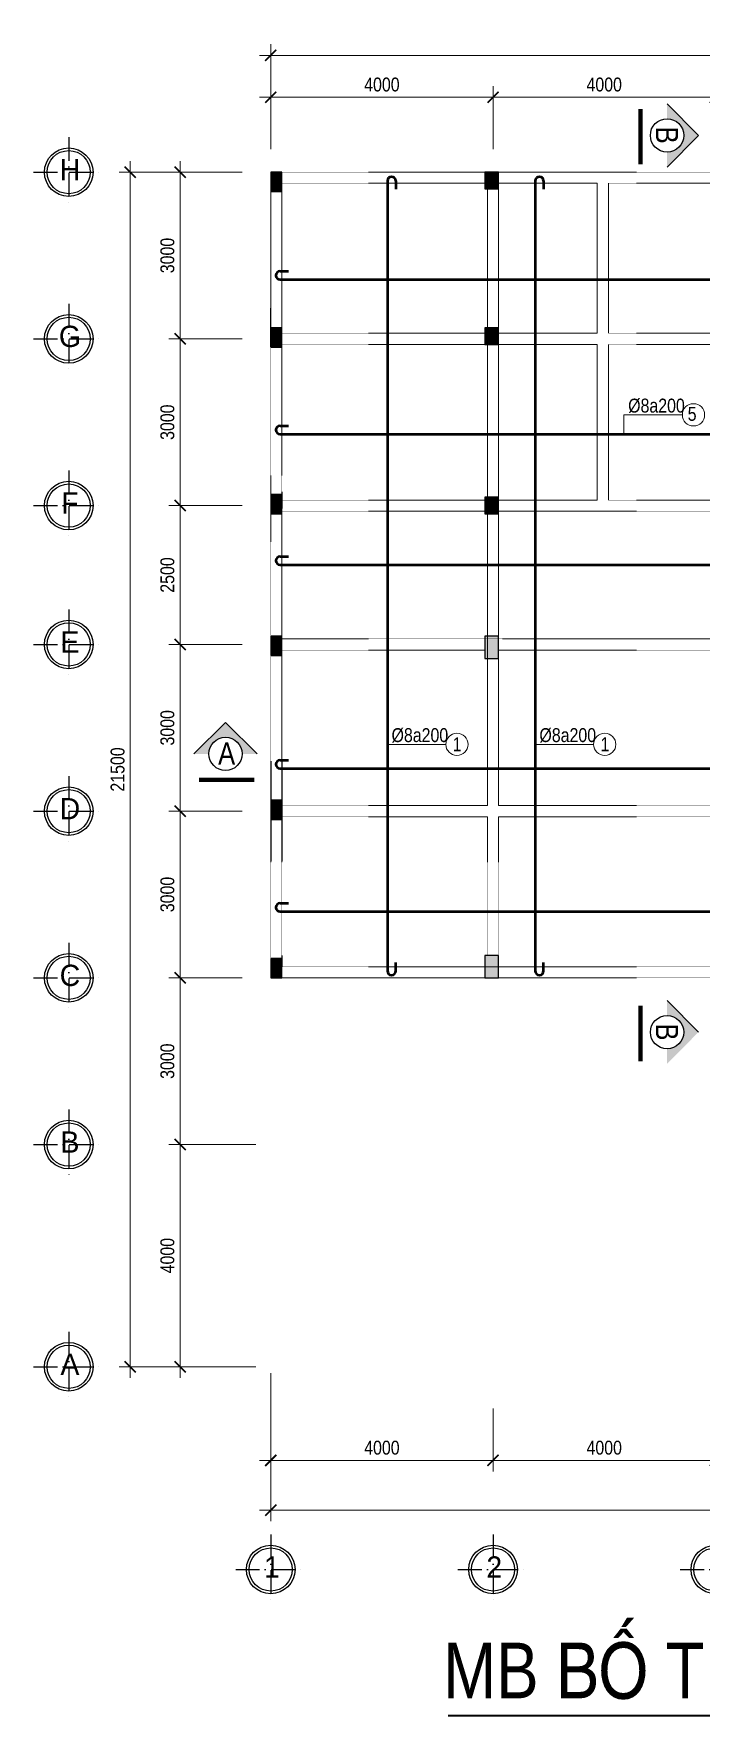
# Model space of a CAD drawing. Header units: millimetres. Extents: x 105195 to 185486, y -51269 to 23444.
# Drawn here: x 105195 to 117209, y -6822 to 23444 of the extents above; entities that cross this region are included whole.
import ezdxf
from ezdxf.enums import TextEntityAlignment as Align

# ---------------------------------------------------------------- set-up
doc = ezdxf.new("R2010")
doc.units = ezdxf.units.MM
doc.header["$LTSCALE"] = 2
doc.header["$MEASUREMENT"] = 0
doc.linetypes.add('ACAD_ISO10W100', pattern=[18, 12, -3, 0, -3])
doc.linetypes.add('DASHEDX2', pattern=[1.5, 1, -0.5])
for name, color, linetype, lineweight in [('bao bao bao', 2, 'Continuous', 25), ('dam', 2, 'DASHEDX2', 15), ('kich thuoc', 7, 'Continuous', 13), ('TEXT', 6, 'Continuous', 15), ('thep+', 3, 'Continuous', 50)]:
    doc.layers.add(name, color=color, linetype=linetype, lineweight=lineweight)
for name, color, linetype in [('cot', 6, 'Continuous'), ('DOOR-84', 84, 'Continuous'), ('NOI THAT', 42, 'Continuous'), ('phong', 2, 'Continuous'), ('TEXT2', 71, 'Continuous'), ('VISIONABLE-LINE126', 126, 'Continuous')]:
    doc.layers.add(name, color=color, linetype=linetype)
doc.styles.add('NEW', font='VHELVCN0.TTF')
doc.styles.add('STYLE5', font='VAVON_.TTF')
doc.styles.add('TNRM', font='VHELVCN0.TTF')
doc.dimstyles.new('TL100', dxfattribs={"dimscale": 100, "dimtxt": 2.5, "dimasz": 2, "dimexe": 2, "dimexo": 1, "dimgap": 1, "dimtad": 1, "dimdec": 0, "dimzin": 0, "dimdsep": 46, "dimtxsty": 'TNRM', "dimblk": 'ARCHTICK', "dimcen": 2, "dimdle": 2, "dimclrd": 256, "dimclre": 256, "dimclrt": 4, "dimadec": 0, "dimazin": 0, "dimtfac": 1, "dimtdec": 0, "dimtmove": 2, "dimatfit": 3, "dimfxl": 1, "dimtolj": 1, "dimtzin": 0, "dimlwd": 9, "dimlwe": 9, "dimarcsym": 1})

# ---------------------------------------------------------------- blocks, each defined once
blk = doc.blocks.new('truc tron')
at = {"layer": 'DOOR-84', "linetype": 'ACAD_ISO10W100', "ltscale": 20}
for p, q in [((0, -710), (0, 710)), ((710, 0), (-710, 0))]:
    blk.add_line(p, q, dxfattribs=at)
at = {"layer": 'DOOR-84', "linetype": 'Continuous'}
blk.add_circle((0, 0), 492, dxfattribs=at)
at = {"layer": 'NOI THAT', "linetype": 'Continuous'}
blk.add_circle((0, 0), 437, dxfattribs=at)
blk = doc.blocks.new('_ArchTick')
at = {"color": 0, "linetype": 'ByBlock', "const_width": 0.15}
blk.add_lwpolyline([(-0.5, -0.5), (0.5, 0.5)], dxfattribs=at)
blk = doc.blocks.new('*D26')
at = {"layer": 'Defpoints', "color": 0, "transparency": 16777216}
for p in [(113461, -1438), (109461, -1780), (113461, -2234)]:
    blk.add_point(p, dxfattribs=at)
at = {"layer": 'kich thuoc', "linetype": 'Continuous', "lineweight": 9, "transparency": 16777216}
for p, q in [((113461, -1538), (113461, -2434)), ((109461, -1880), (109461, -2434)), ((109261, -2234), (113661, -2234))]:
    blk.add_line(p, q, dxfattribs=at)
at = {"layer": 'kich thuoc', "lineweight": 9, "transparency": 16777216, "xscale": 200, "yscale": 200, "zscale": 200, "rotation": 180}
blk.add_blockref('_ArchTick', (109461, -2234), dxfattribs=at)
at = {"layer": 'kich thuoc', "lineweight": 9, "transparency": 16777216, "xscale": 200, "yscale": 200, "zscale": 200}
blk.add_blockref('_ArchTick', (113461, -2234), dxfattribs=at)
at = {"layer": 'kich thuoc', "color": 4, "transparency": 16777216, "insert": (111461, -2006), "char_height": 250, "attachment_point": 5, "style": 'TNRM'}
blk.add_mtext('\\A1;4000', dxfattribs=at)
blk = doc.blocks.new('*D27')
at = {"layer": 'Defpoints', "color": 0, "transparency": 16777216}
for p in [(113461, -1202), (117461, -1202), (117461, -2234)]:
    blk.add_point(p, dxfattribs=at)
at = {"layer": 'kich thuoc', "linetype": 'Continuous', "lineweight": 9, "transparency": 16777216}
for p, q in [((113461, -1302), (113461, -2434)), ((117461, -1302), (117461, -2434)), ((113261, -2234), (117661, -2234))]:
    blk.add_line(p, q, dxfattribs=at)
at = {"layer": 'kich thuoc', "lineweight": 9, "transparency": 16777216, "xscale": 200, "yscale": 200, "zscale": 200, "rotation": 180}
blk.add_blockref('_ArchTick', (113461, -2234), dxfattribs=at)
at = {"layer": 'kich thuoc', "lineweight": 9, "transparency": 16777216, "xscale": 200, "yscale": 200, "zscale": 200}
blk.add_blockref('_ArchTick', (117461, -2234), dxfattribs=at)
at = {"layer": 'kich thuoc', "color": 4, "transparency": 16777216, "insert": (115461, -2006), "char_height": 250, "attachment_point": 5, "style": 'TNRM'}
blk.add_mtext('\\A1;4000', dxfattribs=at)
blk = doc.blocks.new('*D33')
at = {"layer": 'Defpoints', "color": 0, "transparency": 16777216}
for p in [(109044, 20951), (107830, 17951), (109044, 17951)]:
    blk.add_point(p, dxfattribs=at)
at = {"layer": 'kich thuoc', "linetype": 'Continuous', "lineweight": 9, "transparency": 16777216}
for p, q in [((108944, 20951), (107630, 20951)), ((107830, 21151), (107830, 17751)), ((108944, 17951), (107630, 17951))]:
    blk.add_line(p, q, dxfattribs=at)
at = {"layer": 'kich thuoc', "lineweight": 9, "transparency": 16777216, "xscale": 200, "yscale": 200, "zscale": 200}
for p, rotation in [((107830, 20951), 90), ((107830, 17951), 270)]:
    blk.add_blockref('_ArchTick', p, dxfattribs=dict(at, rotation=rotation))
at = {"layer": 'kich thuoc', "color": 4, "transparency": 16777216, "insert": (107602, 19451), "char_height": 250, "attachment_point": 5, "rotation": 90, "style": 'TNRM'}
blk.add_mtext('\\A1;3000', dxfattribs=at)
blk = doc.blocks.new('*D34')
at = {"layer": 'Defpoints', "color": 0, "transparency": 16777216}
for p in [(109044, 17951), (107830, 14951), (109044, 14951)]:
    blk.add_point(p, dxfattribs=at)
at = {"layer": 'kich thuoc', "linetype": 'Continuous', "lineweight": 9, "transparency": 16777216}
for p, q in [((108944, 17951), (107630, 17951)), ((107830, 18151), (107830, 14751)), ((108944, 14951), (107630, 14951))]:
    blk.add_line(p, q, dxfattribs=at)
at = {"layer": 'kich thuoc', "lineweight": 9, "transparency": 16777216, "xscale": 200, "yscale": 200, "zscale": 200}
for p, rotation in [((107830, 17951), 90), ((107830, 14951), 270)]:
    blk.add_blockref('_ArchTick', p, dxfattribs=dict(at, rotation=rotation))
at = {"layer": 'kich thuoc', "color": 4, "transparency": 16777216, "insert": (107602, 16451), "char_height": 250, "attachment_point": 5, "rotation": 90, "style": 'TNRM'}
blk.add_mtext('\\A1;3000', dxfattribs=at)
blk = doc.blocks.new('*D35')
at = {"layer": 'Defpoints', "color": 0, "transparency": 16777216}
for p in [(108135, 14951), (107830, 12451), (108135, 12451)]:
    blk.add_point(p, dxfattribs=at)
at = {"layer": 'kich thuoc', "linetype": 'Continuous', "lineweight": 9, "transparency": 16777216}
for p, q in [((107830, 15151), (107830, 12251)), ((108035, 14951), (107630, 14951)), ((108035, 12451), (107630, 12451))]:
    blk.add_line(p, q, dxfattribs=at)
at = {"layer": 'kich thuoc', "lineweight": 9, "transparency": 16777216, "xscale": 200, "yscale": 200, "zscale": 200}
for p, rotation in [((107830, 14951), 90), ((107830, 12451), 270)]:
    blk.add_blockref('_ArchTick', p, dxfattribs=dict(at, rotation=rotation))
at = {"layer": 'kich thuoc', "color": 4, "transparency": 16777216, "insert": (107602, 13701), "char_height": 250, "attachment_point": 5, "rotation": 90, "style": 'TNRM'}
blk.add_mtext('\\A1;2500', dxfattribs=at)
blk = doc.blocks.new('*D36')
at = {"layer": 'Defpoints', "color": 0, "transparency": 16777216}
for p in [(109044, 12451), (107830, 9451), (109044, 9451)]:
    blk.add_point(p, dxfattribs=at)
at = {"layer": 'kich thuoc', "linetype": 'Continuous', "lineweight": 9, "transparency": 16777216}
for p, q in [((108944, 12451), (107630, 12451)), ((107830, 12651), (107830, 9251)), ((108944, 9451), (107630, 9451))]:
    blk.add_line(p, q, dxfattribs=at)
at = {"layer": 'kich thuoc', "lineweight": 9, "transparency": 16777216, "xscale": 200, "yscale": 200, "zscale": 200}
for p, rotation in [((107830, 12451), 90), ((107830, 9451), 270)]:
    blk.add_blockref('_ArchTick', p, dxfattribs=dict(at, rotation=rotation))
at = {"layer": 'kich thuoc', "color": 4, "transparency": 16777216, "insert": (107602, 10951), "char_height": 250, "attachment_point": 5, "rotation": 90, "style": 'TNRM'}
blk.add_mtext('\\A1;3000', dxfattribs=at)
blk = doc.blocks.new('*D37')
at = {"layer": 'Defpoints', "color": 0, "transparency": 16777216}
for p in [(109044, 9451), (107830, 6451), (109044, 6451)]:
    blk.add_point(p, dxfattribs=at)
at = {"layer": 'kich thuoc', "linetype": 'Continuous', "lineweight": 9, "transparency": 16777216}
for p, q in [((108944, 9451), (107630, 9451)), ((107830, 9651), (107830, 6251)), ((108944, 6451), (107630, 6451))]:
    blk.add_line(p, q, dxfattribs=at)
at = {"layer": 'kich thuoc', "lineweight": 9, "transparency": 16777216, "xscale": 200, "yscale": 200, "zscale": 200}
for p, rotation in [((107830, 9451), 90), ((107830, 6451), 270)]:
    blk.add_blockref('_ArchTick', p, dxfattribs=dict(at, rotation=rotation))
at = {"layer": 'kich thuoc', "color": 4, "transparency": 16777216, "insert": (107602, 7951), "char_height": 250, "attachment_point": 5, "rotation": 90, "style": 'TNRM'}
blk.add_mtext('\\A1;3000', dxfattribs=at)
blk = doc.blocks.new('*D38')
at = {"layer": 'Defpoints', "color": 0, "transparency": 16777216}
for p in [(109044, 6451), (107830, 3451), (109044, 3451)]:
    blk.add_point(p, dxfattribs=at)
at = {"layer": 'kich thuoc', "linetype": 'Continuous', "lineweight": 9, "transparency": 16777216}
for p, q in [((108944, 6451), (107630, 6451)), ((107830, 6651), (107830, 3251)), ((108944, 3451), (107630, 3451))]:
    blk.add_line(p, q, dxfattribs=at)
at = {"layer": 'kich thuoc', "lineweight": 9, "transparency": 16777216, "xscale": 200, "yscale": 200, "zscale": 200}
for p, rotation in [((107830, 6451), 90), ((107830, 3451), 270)]:
    blk.add_blockref('_ArchTick', p, dxfattribs=dict(at, rotation=rotation))
at = {"layer": 'kich thuoc', "color": 4, "transparency": 16777216, "insert": (107602, 4951), "char_height": 250, "attachment_point": 5, "rotation": 90, "style": 'TNRM'}
blk.add_mtext('\\A1;3000', dxfattribs=at)
blk = doc.blocks.new('*D39')
at = {"layer": 'Defpoints', "color": 0, "transparency": 16777216}
for p in [(109292, 3451), (107830, -549), (109292, -549)]:
    blk.add_point(p, dxfattribs=at)
at = {"layer": 'kich thuoc', "linetype": 'Continuous', "lineweight": 9, "transparency": 16777216}
for p, q in [((107830, 3651), (107830, -749)), ((109192, 3451), (107630, 3451)), ((109192, -549), (107630, -549))]:
    blk.add_line(p, q, dxfattribs=at)
at = {"layer": 'kich thuoc', "lineweight": 9, "transparency": 16777216, "xscale": 200, "yscale": 200, "zscale": 200}
for p, rotation in [((107830, 3451), 90), ((107830, -549), 270)]:
    blk.add_blockref('_ArchTick', p, dxfattribs=dict(at, rotation=rotation))
at = {"layer": 'kich thuoc', "color": 4, "transparency": 16777216, "insert": (107602, 1451), "char_height": 250, "attachment_point": 5, "rotation": 90, "style": 'TNRM'}
blk.add_mtext('\\A1;4000', dxfattribs=at)
blk = doc.blocks.new('*D40')
at = {"layer": 'Defpoints', "color": 0, "transparency": 16777216}
for p in [(108730, 20951), (106933, -549), (108008, -549)]:
    blk.add_point(p, dxfattribs=at)
at = {"layer": 'kich thuoc', "linetype": 'Continuous', "lineweight": 9, "transparency": 16777216}
for p, q in [((108630, 20951), (106733, 20951)), ((106933, 21151), (106933, -749)), ((107908, -549), (106733, -549))]:
    blk.add_line(p, q, dxfattribs=at)
at = {"layer": 'kich thuoc', "lineweight": 9, "transparency": 16777216, "xscale": 200, "yscale": 200, "zscale": 200}
for p, rotation in [((106933, 20951), 90), ((106933, -549), 270)]:
    blk.add_blockref('_ArchTick', p, dxfattribs=dict(at, rotation=rotation))
at = {"layer": 'kich thuoc', "color": 4, "transparency": 16777216, "insert": (106706, 10201), "char_height": 250, "attachment_point": 5, "rotation": 90, "style": 'TNRM'}
blk.add_mtext('\\A1;21500', dxfattribs=at)
blk = doc.blocks.new('*D41')
at = {"layer": 'Defpoints', "color": 0, "transparency": 16777216}
for p in [(109461, -564), (137961, -564), (137961, -3129)]:
    blk.add_point(p, dxfattribs=at)
at = {"layer": 'kich thuoc', "linetype": 'Continuous', "lineweight": 9, "transparency": 16777216}
for p, q in [((109461, -664), (109461, -3329)), ((137961, -664), (137961, -3329)), ((109261, -3129), (138161, -3129))]:
    blk.add_line(p, q, dxfattribs=at)
at = {"layer": 'kich thuoc', "lineweight": 9, "transparency": 16777216, "xscale": 200, "yscale": 200, "zscale": 200, "rotation": 180}
blk.add_blockref('_ArchTick', (109461, -3129), dxfattribs=at)
at = {"layer": 'kich thuoc', "lineweight": 9, "transparency": 16777216, "xscale": 200, "yscale": 200, "zscale": 200}
blk.add_blockref('_ArchTick', (137961, -3129), dxfattribs=at)
at = {"layer": 'kich thuoc', "color": 4, "transparency": 16777216, "insert": (123711, -2901), "char_height": 250, "attachment_point": 5, "style": 'TNRM'}
blk.add_mtext('\\A1;28500', dxfattribs=at)
blk = doc.blocks.new('*D42')
at = {"layer": 'Defpoints', "color": 0, "transparency": 16777216}
for p in [(113461, 22299), (109461, 21266), (113461, 21266)]:
    blk.add_point(p, dxfattribs=at)
at = {"layer": 'kich thuoc', "linetype": 'Continuous', "lineweight": 9, "transparency": 16777216}
for p, q in [((109461, 21366), (109461, 22499)), ((113461, 21366), (113461, 22499)), ((109261, 22299), (113661, 22299))]:
    blk.add_line(p, q, dxfattribs=at)
at = {"layer": 'kich thuoc', "lineweight": 9, "transparency": 16777216, "xscale": 200, "yscale": 200, "zscale": 200, "rotation": 180}
blk.add_blockref('_ArchTick', (109461, 22299), dxfattribs=at)
at = {"layer": 'kich thuoc', "lineweight": 9, "transparency": 16777216, "xscale": 200, "yscale": 200, "zscale": 200}
blk.add_blockref('_ArchTick', (113461, 22299), dxfattribs=at)
at = {"layer": 'kich thuoc', "color": 4, "transparency": 16777216, "insert": (111461, 22527), "char_height": 250, "attachment_point": 5, "style": 'TNRM'}
blk.add_mtext('\\A1;4000', dxfattribs=at)
blk = doc.blocks.new('*D43')
at = {"layer": 'Defpoints', "color": 0, "transparency": 16777216}
for p in [(117461, 22299), (113461, 21266), (117461, 21266)]:
    blk.add_point(p, dxfattribs=at)
at = {"layer": 'kich thuoc', "linetype": 'Continuous', "lineweight": 9, "transparency": 16777216}
for p, q in [((113461, 21366), (113461, 22499)), ((117461, 21366), (117461, 22499)), ((113261, 22299), (117661, 22299))]:
    blk.add_line(p, q, dxfattribs=at)
at = {"layer": 'kich thuoc', "lineweight": 9, "transparency": 16777216, "xscale": 200, "yscale": 200, "zscale": 200, "rotation": 180}
blk.add_blockref('_ArchTick', (113461, 22299), dxfattribs=at)
at = {"layer": 'kich thuoc', "lineweight": 9, "transparency": 16777216, "xscale": 200, "yscale": 200, "zscale": 200}
blk.add_blockref('_ArchTick', (117461, 22299), dxfattribs=at)
at = {"layer": 'kich thuoc', "color": 4, "transparency": 16777216, "insert": (115461, 22527), "char_height": 250, "attachment_point": 5, "style": 'TNRM'}
blk.add_mtext('\\A1;4000', dxfattribs=at)
blk = doc.blocks.new('*D49')
at = {"layer": 'Defpoints', "color": 0, "transparency": 16777216}
for p in [(137961, 23053), (109461, 21905), (137961, 21905)]:
    blk.add_point(p, dxfattribs=at)
at = {"layer": 'kich thuoc', "linetype": 'Continuous', "lineweight": 9, "transparency": 16777216}
for p, q in [((109261, 23053), (138161, 23053)), ((109461, 22005), (109461, 23253)), ((137961, 22005), (137961, 23253))]:
    blk.add_line(p, q, dxfattribs=at)
at = {"layer": 'kich thuoc', "lineweight": 9, "transparency": 16777216, "xscale": 200, "yscale": 200, "zscale": 200, "rotation": 180}
blk.add_blockref('_ArchTick', (109461, 23053), dxfattribs=at)
at = {"layer": 'kich thuoc', "lineweight": 9, "transparency": 16777216, "xscale": 200, "yscale": 200, "zscale": 200}
blk.add_blockref('_ArchTick', (137961, 23053), dxfattribs=at)
at = {"layer": 'kich thuoc', "color": 4, "transparency": 16777216, "insert": (123711, 23280), "char_height": 250, "attachment_point": 5, "style": 'TNRM'}
blk.add_mtext('\\A1;28500', dxfattribs=at)

msp = doc.modelspace()

# ---------------------------------------------------------------- hatches: boundary and pattern name
at = {"layer": 'cot'}
for points in [[(109460.8, 20601), (109660.8, 20601), (109660.8, 20951), (109460.8, 20951)], [(113560.8, 20951), (113310.8, 20951), (113310.8, 20651), (113560.8, 20651)], [(109460.8, 17801), (109660.8, 17801), (109660.8, 18151), (109460.8, 18151)], [(113560.8, 18151), (113310.8, 18151), (113310.8, 17851), (113560.8, 17851)], [(109460.8, 14801), (109660.8, 14801), (109660.8, 15151), (109460.8, 15151)], [(113560.8, 15101), (113310.8, 15101), (113310.8, 14801), (113560.8, 14801)], [(109460.8, 12251), (109660.8, 12251), (109660.8, 12601), (109460.8, 12601)], [(113310.8, 12201), (113560.8, 12201), (113560.8, 12601), (113310.8, 12601)], [(109460.8, 9301), (109660.8, 9301), (109660.8, 9651), (109460.8, 9651)], [(109460.8, 6451), (109660.8, 6451), (109660.8, 6801), (109460.8, 6801)], [(113310.8, 6451), (113560.8, 6451), (113560.8, 6851), (113310.8, 6851)]]:
    msp.add_hatch(color=256, dxfattribs=at).paths.add_polyline_path(points)
at = {"layer": 'TEXT2'}
for points in [[(117156.7, 21613.2), (116591.1, 21043.7), (116591.1, 21313.2, 0.4142136), (116891.1, 21613.2, 0.4142136), (116591.1, 21913.2), (116591.1, 22182.7)], [(117156.7, 5473.6), (116591.1, 4904.1), (116591.1, 5173.6, 0.4142136), (116891.1, 5473.6, 0.4142136), (116591.1, 5773.6), (116591.1, 6043.1)]]:
    msp.add_hatch(color=256, dxfattribs=at).paths.add_polyline_path(points)
at = {"layer": 'TEXT2', "ltscale": 15}
h = msp.add_hatch(dxfattribs=at)
h.set_pattern_fill('ANSI31', color=256, style=0)
h.set_pattern_definition([(45, (208154.10675, -13661.55633), (-0.08838834765, 0.08838834765), [])])
h.paths.add_polyline_path([(108946.8, 10481.9), (109216.3, 10481.9), (108646.8, 11047.5), (108077.3, 10481.9), (108346.8, 10481.9, -1)])

# ---------------------------------------------------------------- linework, layer by layer
at = {"layer": 'bao bao bao', "color": 6, "lineweight": 35}
msp.add_line((112653, -6822.4), (132289.6, -6822.4), dxfattribs=at)
at = {"layer": 'cot'}
for points in [[(109460.8, 20601), (109660.8, 20601), (109660.8, 20951), (109460.8, 20951)], [(113310.8, 20651), (113560.8, 20651), (113560.8, 20951), (113310.8, 20951)], [(109460.8, 17801), (109660.8, 17801), (109660.8, 18151), (109460.8, 18151)], [(113310.8, 17851), (113560.8, 17851), (113560.8, 18151), (113310.8, 18151)], [(109460.8, 14801), (109660.8, 14801), (109660.8, 15151), (109460.8, 15151)], [(113310.8, 14801), (113560.8, 14801), (113560.8, 15101), (113310.8, 15101)], [(109460.8, 12251), (109660.8, 12251), (109660.8, 12601), (109460.8, 12601)], [(113310.8, 12201), (113560.8, 12201), (113560.8, 12601), (113310.8, 12601)], [(109460.8, 9301), (109660.8, 9301), (109660.8, 9651), (109460.8, 9651)], [(109460.8, 6451), (109660.8, 6451), (109660.8, 6801), (109460.8, 6801)], [(113310.8, 6451), (113560.8, 6451), (113560.8, 6851), (113310.8, 6851)]]:
    msp.add_lwpolyline(points, close=True, dxfattribs=at)
at = {"layer": 'dam'}
for p, q in [((109660.8, 20951), (137960.8, 20951)), ((109660.8, 20751), (115335.8, 20751)), ((113360.8, 9551), (113360.8, 20651)), ((113560.8, 9551), (113560.8, 20651)), ((115335.8, 20751), (115335.8, 18051)), ((115535.8, 20751), (115535.8, 18051)), ((115535.8, 20751), (137960.8, 20751)), ((109660.8, 18051), (115335.8, 18051)), ((115535.8, 18051), (117360.8, 18051)), ((109660.8, 17851), (115335.8, 17851)), ((115335.8, 17851), (115335.8, 15051)), ((115535.8, 17851), (117360.8, 17851)), ((115535.8, 17851), (115535.8, 15051)), ((109660.8, 15051), (115335.8, 15051)), ((109660.8, 14851), (137960.8, 14851)), ((115535.8, 15051), (137960.8, 15051)), ((137960.8, 12551), (109660.8, 12551)), ((113310.8, 12351), (109660.8, 12351)), ((117360.8, 12351), (113560.8, 12351)), ((109660.8, 9551), (113360.8, 9551)), ((113560.8, 9551), (117360.8, 9551)), ((109660.8, 9351), (113360.8, 9351)), ((113360.8, 6851), (113360.8, 9351)), ((113560.8, 6851), (113560.8, 9351)), ((113560.8, 9351), (117360.8, 9351))]:
    msp.add_line(p, q, dxfattribs=at)
for points in [[(109460.8, 20601), (109460.8, 17801)], [(109660.8, 20601), (109660.8, 17401)], [(109460.8, 17801), (109460.8, 14951), (109460.8, 14301)], [(109660.8, 15151), (109660.8, 17801)], [(109660.8, 14801), (109660.8, 12601)], [(109460.8, 14301), (109460.8, 9651)], [(109660.8, 12251), (109660.8, 9651)], [(109460.8, 9301), (109460.8, 6451), (113310.8, 6451)], [(109660.8, 9301), (109660.8, 6801)], [(109660.8, 6851), (109660.8, 6651), (113310.8, 6651)], [(112060.8, 6651), (117360.8, 6651)], [(112060.8, 6451), (117360.8, 6451)]]:
    msp.add_lwpolyline(points, dxfattribs=at)
at = {"layer": 'phong'}
for p, q in [((109660.8, 20751), (109660.8, 20751)), ((109660.8, 15201), (109660.8, 14951))]:
    msp.add_line(p, q, dxfattribs=at)
for points in [[(109460.8, 20951), (109460.8, 20751)], [(109460.8, 17801), (109460.8, 18501)], [(109660.8, 14951), (109660.8, 14901)], [(109460.8, 10351), (109460.8, 8551)], [(109660.8, 10351), (109660.8, 8551)], [(109660.8, 6851), (109660.8, 6651)]]:
    msp.add_lwpolyline(points, dxfattribs=at)
at = {"layer": 'TEXT'}
for p, q in [((116867.5, 16583.7), (115816.4, 16583.7)), ((115816.4, 16583.7), (115816.4, 16236.7)), ((112610.3, 10653.2), (111559.2, 10653.2)), ((115271, 10653.2), (114219.9, 10653.2))]:
    msp.add_line(p, q, dxfattribs=at)
for centre in [(117067.5, 16583.7), (112810.3, 10653.2), (115471, 10653.2)]:
    msp.add_circle(centre, 200, dxfattribs=at)
at = {"layer": 'TEXT2', "ltscale": 15}
for p, q in [((117156.7, 21613.2), (116591.1, 22182.7)), ((117156.7, 21613.2), (116591.1, 21043.7)), ((108646.8, 11047.5), (108077.3, 10481.9)), ((108646.8, 11047.5), (109216.3, 10481.9)), ((117156.7, 5473.6), (116591.1, 6043.1))]:
    msp.add_line(p, q, dxfattribs=at)
at = {"layer": 'TEXT2', "ltscale": 15, "const_width": 80}
for points in [[(116112.3, 21089.5), (116112.3, 22089.5)], [(116112.3, 21089.5), (116112.3, 22089.5)], [(109167.5, 10014.5), (108167.5, 10014.5)], [(116112.3, 4949.9), (116112.3, 5949.9)], [(116112.3, 4949.9), (116112.3, 5949.9)]]:
    msp.add_lwpolyline(points, dxfattribs=at)
at = {"layer": 'TEXT2', "ltscale": 15}
for centre in [(116591.1, 21613.2), (108646.8, 10481.9), (116591.1, 5473.6)]:
    msp.add_circle(centre, 300, dxfattribs=at)
at = {"layer": 'thep+'}
for p, q in [((111559.2, 20794.6), (111559.2, 6574.3)), ((111709.2, 20794.6), (111709.2, 20644.6)), ((114219.9, 20794.6), (114219.9, 6574.3)), ((114369.9, 20794.6), (114369.9, 20644.6)), ((109629.9, 19166.7), (109779.9, 19166.7)), ((109629.9, 19016.7), (121424.1, 19016.7)), ((109629.9, 16386.7), (109779.9, 16386.7)), ((109629.9, 16236.7), (121424.1, 16236.7)), ((109629.9, 14034.3), (109779.9, 14034.3)), ((109629.9, 13884.3), (137811, 13884.3)), ((109629.9, 10369.2), (109779.9, 10369.2)), ((109629.9, 10219.2), (137811, 10219.2)), ((109629.9, 7793.9), (109779.9, 7793.9)), ((109629.9, 7643.9), (137811, 7643.9)), ((111709.2, 6574.3), (111709.2, 6724.3)), ((114369.9, 6574.3), (114369.9, 6724.3))]:
    msp.add_line(p, q, dxfattribs=at)
for centre, start, end in [((111634.2, 20794.6), 0, 180), ((114294.9, 20794.6), 0, 180), ((109629.9, 19091.7), 90, 270), ((109629.9, 16311.7), 90, 270), ((109629.9, 13959.3), 90, 270), ((109629.9, 10294.2), 90, 270), ((109629.9, 7718.9), 90, 270), ((111634.2, 6574.3), 180, 0), ((114294.9, 6574.3), 180, 0)]:
    msp.add_arc(centre, 75, start, end, dxfattribs=at)

# ---------------------------------------------------------------- block references
at = {"layer": 'VISIONABLE-LINE126', "linetype": 'Continuous', "xscale": 0.8886240000138059, "yscale": 0.8886240000138059, "zscale": 0.8886240000138059, "rotation": 180}
for p in [(105826.2, 20951), (105826.2, 17951), (105826.2, 14951), (105826.2, 12451), (105826.2, 9451), (105826.2, 6451), (105826.2, 3451), (105826.2, -549), (109460.8, -4197.3), (113460.8, -4197.3), (117460.8, -4197.3)]:
    msp.add_blockref('truc tron', p, dxfattribs=at)

# ---------------------------------------------------------------- texts
at = {"layer": 'TEXT', "linetype": 'Continuous', "style": 'STYLE5'}
for s, p in [('H', (105847.9, 20804.4)), ('G', (105847.9, 17804.4)), ('F', (105847.9, 14804.4)), ('E', (105847.9, 12304.4)), ('D', (105847.9, 9304.4)), ('C', (105847.9, 6304.4)), ('B', (105847.9, 3304.4)), ('A', (105847.9, -695.6)), ('1', (109482.6, -4343.9)), ('2', (113482.6, -4343.9))]:
    msp.add_text(s, height=382.5, dxfattribs=at).set_placement(p, align=Align.CENTER)
at = {"layer": 'TEXT', "style": 'TNRM'}
msp.add_text('MB BOÁ TRÍ THEÙP BUÏNG SAØN LAÀU 1', height=1000, dxfattribs=at).set_placement((112562.9, -6514.8))
at = {"layer": 'TEXT', "char_height": 250, "style": 'TNRM'}
for s, insert, width, attachment_point in [('þ8a200', (115891.7, 16875), 924.543, 1), ('5', (117042.7, 16599.7), 317.247, 5), ('þ8a200', (111634.5, 10944.6), 924.543, 1), ('þ8a200', (114295.2, 10944.6), 924.543, 1), ('1', (112813.2, 10653.9), 317.247, 5), ('1', (115473.9, 10653.9), 317.247, 5)]:
    msp.add_mtext(s, dxfattribs=dict(at, insert=insert, width=width, attachment_point=attachment_point))
at = {"layer": 'TEXT2', "ltscale": 15, "style": 'NEW'}
for p in [(116390.3, 21769.7), (116390.3, 5630.1)]:
    msp.add_text('B', height=400, rotation=270, dxfattribs=at).set_placement(p)
msp.add_text('A', height=400, dxfattribs=at).set_placement((108514.5, 10290.3))

# ---------------------------------------------------------------- dimensions: what is measured, and where the dimension line sits
at = {"layer": 'kich thuoc'}
for base, p1, p2, picture, middle in [((137960.8, 23052.7), (109460.8, 21905.3), (137960.8, 21905.3), '*D49', (123710.8, 23280.4)), ((113460.8, 22299.1), (109460.8, 21266), (113460.8, 21266), '*D42', (111460.8, 22526.7)), ((117460.8, 22299.1), (113460.8, 21266), (117460.8, 21266), '*D43', (115460.8, 22526.7)), ((137960.8, -3129.1), (109460.8, -564.5), (137960.8, -564.5), '*D41', (123710.8, -2901.4)), ((117460.8, -2233.8), (113460.8, -1201.8), (117460.8, -1201.8), '*D27', (115460.8, -2006.1)), ((113460.8, -2233.8), (109460.8, -1780.1), (113460.8, -1438.1), '*D26', (111460.8, -2006.1))]:
    dim = msp.add_linear_dim(base=base, p1=p1, p2=p2, dimstyle='TL100', dxfattribs=at)
    dim.commit()
    dim.dimension.update_dxf_attribs({"geometry": picture, "text_midpoint": middle})
for base, p1, p2, picture, middle in [((106933.2, -549), (108730.1, 20951), (108007.9, -549), '*D40', (106705.6, 10201)), ((107829.7, 17951), (109043.7, 20951), (109043.7, 17951), '*D33', (107602, 19451)), ((107829.7, 14951), (109043.7, 17951), (109043.7, 14951), '*D34', (107602, 16451)), ((107829.7, 12451), (108135.1, 14951), (108135.1, 12451), '*D35', (107602, 13701)), ((107829.7, 9451), (109043.7, 12451), (109043.7, 9451), '*D36', (107602, 10951)), ((107829.7, 6451), (109043.7, 9451), (109043.7, 6451), '*D37', (107602, 7951)), ((107829.7, 3451), (109043.7, 6451), (109043.7, 3451), '*D38', (107602, 4951)), ((107829.7, -549), (109292.3, 3451), (109292.3, -549), '*D39', (107602, 1451))]:
    dim = msp.add_linear_dim(base=base, p1=p1, p2=p2, angle=90, dimstyle='TL100', dxfattribs=at)
    dim.commit()
    dim.dimension.update_dxf_attribs({"geometry": picture, "text_midpoint": middle})

doc.saveas('drawing.dxf')
